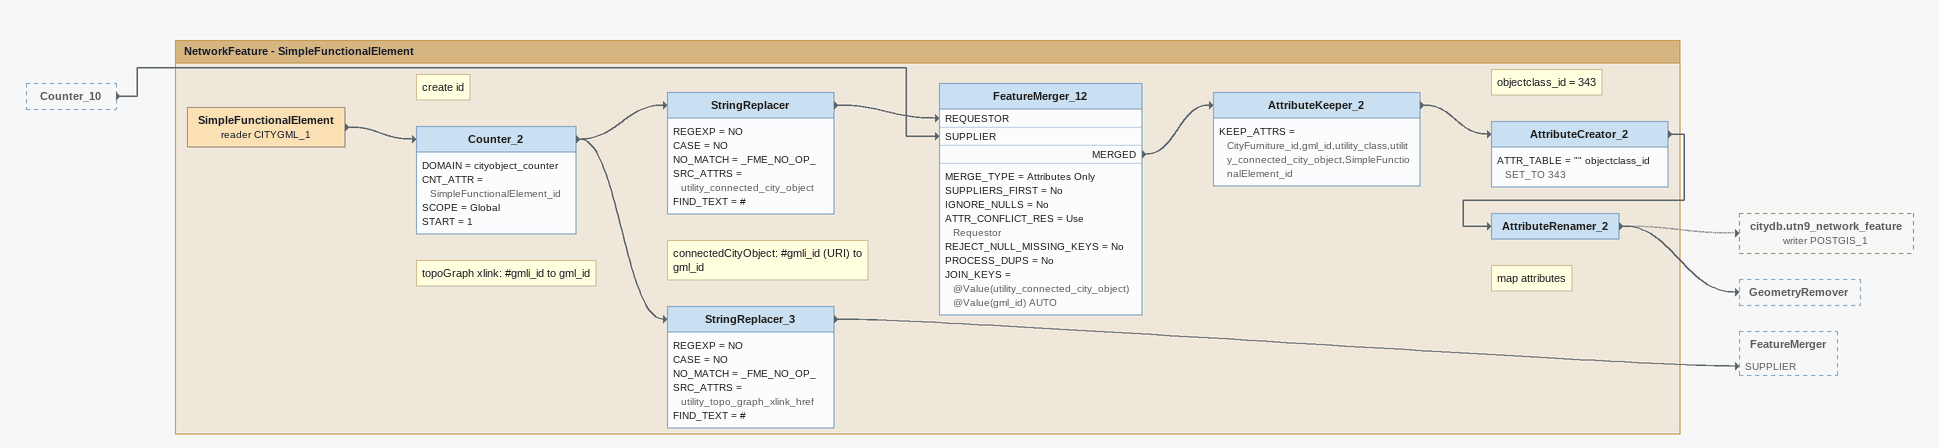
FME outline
Counter_10 [outside]
    -> FeatureMerger_12 [SUPPLIER]

Bookmark: NetworkFeature - SimpleFunctionalElement
SimpleFunctionalElement (reader CITYGML_1)
    -> Counter_2
Note: create id
Counter_2
    DOMAIN = cityobject_counter
    CNT_ATTR = SimpleFunctionalElement_id
    SCOPE = Global
    START = 1
    -> StringReplacer_3
    -> StringReplacer
Note: connectedCityObject: #gmli_id (URI) to gml_id
StringReplacer
    REGEXP = NO
    CASE = NO
    NO_MATCH = _FME_NO_OP_
    SRC_ATTRS = utility_connected_city_object
    FIND_TEXT = #
    -> FeatureMerger_12 [REQUESTOR]
Note: topoGraph xlink: #gmli_id to gml_id
StringReplacer_3
    REGEXP = NO
    CASE = NO
    NO_MATCH = _FME_NO_OP_
    SRC_ATTRS = utility_topo_graph_xlink_href
    FIND_TEXT = #
    -> FeatureMerger [SUPPLIER]
FeatureMerger_12
    MERGE_TYPE = Attributes Only
    SUPPLIERS_FIRST = No
    IGNORE_NULLS = No
    ATTR_CONFLICT_RES = Use Requestor
    REJECT_NULL_MISSING_KEYS = No
    PROCESS_DUPS = No
    JOIN_KEYS = @Value(utility_connected_city_object) @Value(gml_id) AUTO
    MERGED -> AttributeKeeper_2
AttributeKeeper_2
    KEEP_ATTRS = CityFurniture_id,gml_id,utility_class,utility_connected_city_object,SimpleFunctionalElement_id
    -> AttributeCreator_2
Note: objectclass_id = 343
AttributeCreator_2
    ATTR_TABLE = "" objectclass_id SET_TO 343
    -> AttributeRenamer_2
Note: map attributes
AttributeRenamer_2
    -> citydb.utn9_network_feature (writer POSTGIS_1) [off]
    -> GeometryRemover
